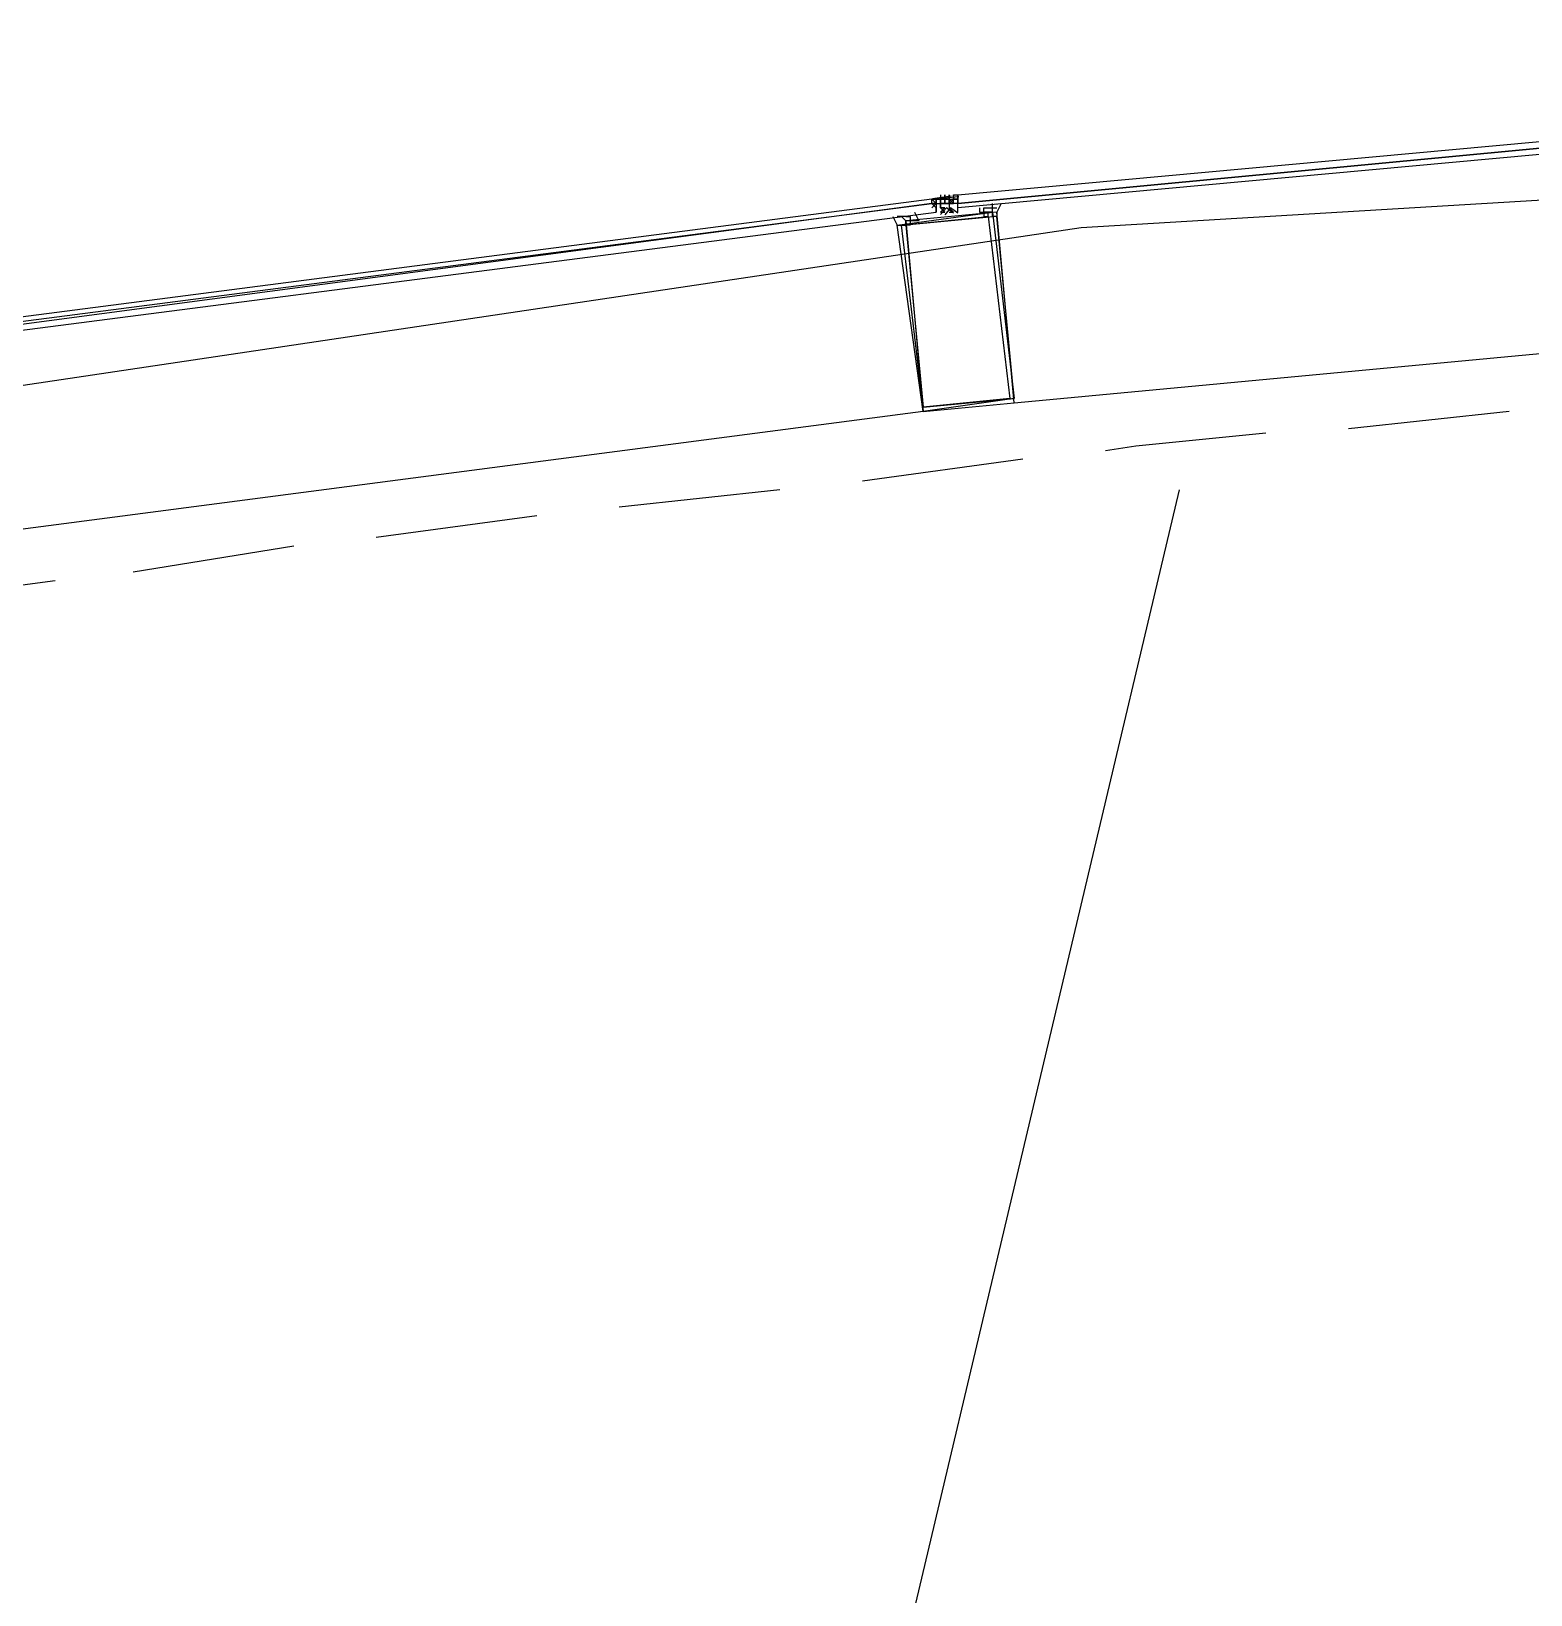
# Model space of a CAD drawing. Header units: feet. Extents: x -84 to 198, y -22 to 181.
# Drawn here: x 72.807 to 77.413, y 149.168 to 153.973 of the extents above; entities that cross this region are included whole.
import ezdxf

# ---------------------------------------------------------------- set-up
doc = ezdxf.new("R2010")
doc.units = ezdxf.units.FT
doc.layers.add('A-AREA-UNIDAD', color=30, linetype='CONTINUOUS')
doc.layers.add('A-LINEA', color=7, linetype='CONTINUOUS')

msp = doc.modelspace()

# ---------------------------------------------------------------- linework, layer by layer
at = {"layer": 'A-AREA-UNIDAD'}
msp.add_lwpolyline([(86.112, 153.9733), (76.032, 153.3689), (67.2, 152.0533), (60.16, 150.4533), (60.08, 150.2578), (59.44, 150.2578), (56.48, 149.4222)], dxfattribs=at)
at = {"layer": 'A-LINEA'}
for p, q in [((75.5751, 153.4597), (75.6326, 153.4672)), ((75.6, 153.4711), (75.6, 153.4578)), ((75.6133, 153.4578), (75.6133, 153.4711)), ((75.6133, 153.4711), (75.6133, 153.4578)), ((75.6267, 153.4578), (75.6267, 153.4711)), ((75.6267, 153.4578), (75.6267, 153.4711)), ((75.6267, 153.4711), (75.6267, 153.4711)), ((75.6267, 153.4711), (75.6267, 153.4711)), ((75.6267, 153.4711), (75.6267, 153.4711)), ((75.6267, 153.4711), (75.6267, 153.4711)), ((75.6267, 153.4711), (75.6267, 153.4578)), ((75.64, 153.4711), (75.64, 153.4711)), ((75.64, 153.4711), (75.64, 153.4711)), ((75.64, 153.4711), (75.64, 153.4711)), ((75.64, 153.4711), (75.6533, 153.4711)), ((75.64, 153.4711), (75.6533, 153.4711)), ((75.64, 153.4711), (75.64, 153.4578)), ((75.64, 153.4711), (75.64, 153.4711)), ((75.64, 153.4711), (75.64, 153.4578)), ((75.64, 153.4711), (75.64, 153.4711)), ((75.64, 153.4711), (75.64, 153.4711)), ((75.64, 153.4578), (75.64, 153.4711)), ((75.6533, 153.4711), (75.6533, 153.4711)), ((75.6533, 153.4711), (75.6533, 153.4578)), ((75.6533, 153.4711), (75.6533, 153.4711)), ((75.6533, 153.4711), (75.6533, 153.4711)), ((75.5733, 153.4578), (75.5867, 153.4578)), ((75.5733, 153.4578), (75.5733, 153.4578)), ((75.5733, 153.4444), (75.5733, 153.4444)), ((75.5733, 153.4311), (75.5867, 153.4444)), ((75.5867, 153.4444), (75.5733, 153.4444)), ((75.5867, 153.4444), (75.5733, 153.4444)), ((75.5867, 153.4444), (75.5733, 153.4444)), ((75.5867, 153.4578), (75.5867, 153.4578)), ((75.5867, 153.4578), (75.5867, 153.4578)), ((75.5867, 153.4578), (75.5867, 153.4578)), ((75.5867, 153.4578), (75.5867, 153.4578)), ((75.5867, 153.4578), (75.5867, 153.4578)), ((75.5867, 153.4578), (75.5867, 153.4578)), ((75.5867, 153.4578), (75.5867, 153.4578)), ((75.5867, 153.4578), (75.5867, 153.4578)), ((75.5867, 153.4578), (75.5867, 153.4578)), ((75.5867, 153.4578), (75.5867, 153.4444)), ((75.5867, 153.4578), (75.5867, 153.4578)), ((75.5867, 153.4578), (75.5867, 153.4578)), ((75.5867, 153.4578), (75.6, 153.4578)), ((75.5867, 153.4578), (75.5867, 153.4444)), ((75.5867, 153.4578), (75.5867, 153.4578)), ((75.5867, 153.4578), (75.5867, 153.4578)), ((75.5867, 153.4578), (75.5867, 153.4578)), ((75.5867, 153.4578), (75.5867, 153.4578)), ((75.5867, 153.4578), (75.5867, 153.4578)), ((75.5867, 153.4578), (75.5867, 153.4578)), ((75.5867, 153.4578), (75.5867, 153.4578)), ((75.6, 153.4578), (75.5867, 153.4578)), ((75.5867, 153.4578), (75.5867, 153.4578)), ((75.5867, 153.4578), (75.5867, 153.4578)), ((75.5867, 153.4578), (75.5867, 153.4578)), ((75.5867, 153.4578), (75.5867, 153.4578)), ((75.5867, 153.4578), (75.5867, 153.4578)), ((75.5867, 153.4578), (75.5867, 153.4578)), ((75.5867, 153.4444), (75.5867, 153.4578)), ((75.5867, 153.4444), (75.5867, 153.4444)), ((75.5867, 153.4444), (75.5867, 153.4444)), ((75.5867, 153.4444), (75.5867, 153.4444)), ((75.5867, 153.4444), (75.5867, 153.4444)), ((75.5867, 153.4444), (75.5867, 153.4444)), ((75.5867, 153.4444), (75.5867, 153.4444)), ((75.5867, 153.4444), (75.5867, 153.4444)), ((75.5867, 153.4444), (75.5867, 153.4444)), ((75.5867, 153.4444), (75.5867, 153.4444)), ((75.5867, 153.4444), (75.6, 153.4444)), ((75.5867, 153.4444), (75.5867, 153.4444)), ((75.5867, 153.4444), (75.5867, 153.4444)), ((75.5867, 153.4444), (75.6, 153.4444)), ((75.5867, 153.4444), (75.5867, 153.4444)), ((75.5867, 153.4444), (75.5867, 153.4444)), ((75.5867, 153.4444), (75.6, 153.4444)), ((75.5867, 153.4444), (75.5867, 153.4444)), ((75.5867, 153.4444), (75.5867, 153.4444)), ((75.5867, 153.4444), (75.5867, 153.4444)), ((75.5867, 153.4444), (75.5867, 153.4444)), ((75.5867, 153.4444), (75.5867, 153.4444)), ((75.5867, 153.4444), (75.5867, 153.4311)), ((75.5867, 153.4444), (75.5867, 153.4311)), ((75.5867, 153.4444), (75.5867, 153.4444)), ((75.5867, 153.4444), (75.5867, 153.4444)), ((75.5867, 153.4444), (75.5867, 153.4444)), ((75.5867, 153.4444), (75.5867, 153.4444)), ((75.5867, 153.4444), (75.5867, 153.4444)), ((75.5867, 153.4444), (75.5867, 153.4444)), ((75.5867, 153.4311), (75.5867, 153.4311)), ((75.5867, 153.4311), (75.5867, 153.4311)), ((75.5867, 153.4311), (75.5867, 153.4311)), ((75.5867, 153.4311), (75.5867, 153.4311)), ((75.5867, 153.4311), (75.5867, 153.4311)), ((75.5867, 153.4311), (75.5867, 153.4311)), ((75.5867, 153.4311), (75.5867, 153.4311)), ((75.5867, 153.4178), (75.5867, 153.4311)), ((75.5867, 153.4311), (75.5867, 153.4311)), ((75.5867, 153.4311), (75.5867, 153.4311)), ((75.5867, 153.4311), (75.5867, 153.4311)), ((75.5867, 153.4311), (75.5867, 153.4311)), ((75.5867, 153.4311), (75.5867, 153.4311)), ((75.5867, 153.4311), (75.5867, 153.4311)), ((75.5867, 153.4311), (75.5867, 153.4311)), ((75.5867, 153.4311), (75.5867, 153.4178)), ((75.5987, 153.4604), (75.6564, 153.4658)), ((75.6, 153.4578), (75.6, 153.4578)), ((75.6, 153.4578), (75.6, 153.4578)), ((75.6, 153.4578), (75.6, 153.4578)), ((75.6, 153.4578), (75.6, 153.4578)), ((75.6, 153.4578), (75.6, 153.4578)), ((75.6, 153.4578), (75.6, 153.4578)), ((75.6, 153.4578), (75.6, 153.4578)), ((75.6, 153.4578), (75.6, 153.4578)), ((75.6, 153.4578), (75.6, 153.4578)), ((75.6, 153.4578), (75.6, 153.4578)), ((75.6, 153.4578), (75.6133, 153.4578)), ((75.6, 153.4578), (75.6, 153.4578)), ((75.6, 153.4578), (75.6133, 153.4578)), ((75.6, 153.4578), (75.6, 153.4578)), ((75.6, 153.4578), (75.6, 153.4578)), ((75.6, 153.4578), (75.6, 153.4578)), ((75.6, 153.4578), (75.6, 153.4578)), ((75.6, 153.4578), (75.6, 153.4578)), ((75.6, 153.4578), (75.6, 153.4578)), ((75.6, 153.4578), (75.6, 153.4578)), ((75.6, 153.4578), (75.6, 153.4578)), ((75.6, 153.4578), (75.6, 153.4578)), ((75.6, 153.4578), (75.6, 153.4578)), ((75.6, 153.4578), (75.6, 153.4578)), ((75.6133, 153.4578), (75.6, 153.4578)), ((75.6, 153.4578), (75.6, 153.4578)), ((75.6, 153.4578), (75.6, 153.4578)), ((75.6, 153.4444), (75.6, 153.4578)), ((75.6, 153.4578), (75.6, 153.4578)), ((75.6, 153.4578), (75.6, 153.4578)), ((75.6, 153.4578), (75.6, 153.4578)), ((75.6, 153.4578), (75.6, 153.4578)), ((75.6, 153.4578), (75.6, 153.4578)), ((75.6, 153.4578), (75.6, 153.4578)), ((75.6, 153.4578), (75.6, 153.4578)), ((75.6, 153.4578), (75.6, 153.4578)), ((75.6133, 153.4578), (75.6, 153.4578)), ((75.6, 153.4578), (75.6, 153.4578)), ((75.6133, 153.4578), (75.6, 153.4578)), ((75.6, 153.4578), (75.6, 153.4578)), ((75.6, 153.4578), (75.6, 153.4578)), ((75.6133, 153.4578), (75.6, 153.4578)), ((75.6, 153.4578), (75.6, 153.4578)), ((75.6, 153.4578), (75.6, 153.4578)), ((75.6133, 153.4578), (75.6, 153.4578)), ((75.6, 153.4578), (75.6, 153.4578)), ((75.6, 153.4578), (75.6, 153.4578)), ((75.6, 153.4578), (75.6, 153.4578)), ((75.6, 153.4578), (75.6, 153.4578)), ((75.6, 153.4578), (75.6, 153.4578)), ((75.6, 153.4578), (75.6133, 153.4578)), ((75.6, 153.4578), (75.6133, 153.4578)), ((75.6, 153.4444), (75.6, 153.4444)), ((75.6, 153.4311), (75.6, 153.4444)), ((75.6, 153.4444), (75.6, 153.4444)), ((75.6, 153.4444), (75.6, 153.4444)), ((75.6, 153.4444), (75.6, 153.4444)), ((75.6, 153.4444), (75.6, 153.4444)), ((75.6, 153.4444), (75.6133, 153.4444)), ((75.6, 153.4444), (75.6, 153.4444)), ((75.6, 153.4444), (75.6, 153.4444)), ((75.6, 153.4444), (75.6, 153.4444)), ((75.6, 153.4444), (75.6, 153.4444)), ((75.6, 153.4444), (75.6, 153.4444)), ((75.6, 153.4444), (75.6133, 153.4444)), ((75.6, 153.4444), (75.6, 153.4444)), ((75.6, 153.4444), (75.6, 153.4444)), ((75.6, 153.4444), (75.6, 153.4444)), ((75.6, 153.4444), (75.6, 153.4444)), ((75.6, 153.4444), (75.6, 153.4444)), ((75.6, 153.4444), (75.6, 153.4444)), ((75.6, 153.4444), (75.6, 153.4444)), ((75.6, 153.4444), (75.6, 153.4444)), ((75.6, 153.4444), (75.6, 153.4444)), ((75.6, 153.4444), (75.6133, 153.4444)), ((75.6, 153.4444), (75.6, 153.4444)), ((75.6, 153.4444), (75.6, 153.4444)), ((75.6, 153.4444), (75.6, 153.4444)), ((75.6, 153.4444), (75.6, 153.4444)), ((75.6, 153.4444), (75.6, 153.4444)), ((75.6, 153.4444), (75.6, 153.4444)), ((75.6, 153.4444), (75.6, 153.4444)), ((75.6, 153.4444), (75.6, 153.4444)), ((75.6, 153.4444), (75.6, 153.4444)), ((75.6, 153.4444), (75.6, 153.4444)), ((75.6133, 153.4444), (75.6, 153.4444)), ((75.6, 153.4444), (75.6, 153.4444)), ((75.6, 153.4444), (75.6, 153.4444)), ((75.6, 153.4444), (75.6, 153.4444)), ((75.6, 153.4444), (75.6, 153.4444)), ((75.6, 153.4444), (75.6, 153.4444)), ((75.6, 153.4444), (75.6, 153.4444)), ((75.6, 153.4444), (75.6, 153.4444)), ((75.6, 153.4444), (75.6, 153.4444)), ((75.6, 153.4444), (75.6, 153.4444)), ((75.6133, 153.4444), (75.6, 153.4444)), ((75.6, 153.4444), (75.6, 153.4444)), ((75.6, 153.4311), (75.6, 153.4311)), ((75.6, 153.4311), (75.6, 153.4311)), ((75.6, 153.4311), (75.6, 153.4311)), ((75.6133, 153.4311), (75.6, 153.4311)), ((75.6, 153.4311), (75.6, 153.4311)), ((75.6133, 153.4311), (75.6, 153.4178)), ((75.6, 153.4311), (75.6, 153.4311)), ((75.6, 153.4311), (75.6, 153.4311)), ((75.6, 153.4311), (75.6, 153.4311)), ((75.6, 153.4311), (75.6133, 153.4311)), ((75.6, 153.4311), (75.6133, 153.4311)), ((75.6133, 153.4578), (75.6133, 153.4578)), ((75.6133, 153.4578), (75.6133, 153.4578)), ((75.6133, 153.4578), (75.6267, 153.4578)), ((75.6133, 153.4578), (75.6133, 153.4578)), ((75.6133, 153.4578), (75.6133, 153.4578)), ((75.6133, 153.4578), (75.6133, 153.4578)), ((75.6133, 153.4578), (75.6133, 153.4578)), ((75.6133, 153.4578), (75.6133, 153.4578)), ((75.6133, 153.4578), (75.6133, 153.4578)), ((75.6133, 153.4578), (75.6133, 153.4578)), ((75.6133, 153.4578), (75.6133, 153.4578)), ((75.6133, 153.4578), (75.6133, 153.4578)), ((75.6133, 153.4578), (75.6133, 153.4578)), ((75.6133, 153.4578), (75.6133, 153.4578)), ((75.6133, 153.4578), (75.6133, 153.4578)), ((75.6133, 153.4444), (75.6133, 153.4578)), ((75.6133, 153.4578), (75.6133, 153.4578)), ((75.6133, 153.4578), (75.6133, 153.4578)), ((75.6133, 153.4578), (75.6133, 153.4578)), ((75.6133, 153.4578), (75.6133, 153.4578)), ((75.6133, 153.4578), (75.6133, 153.4578)), ((75.6133, 153.4578), (75.6133, 153.4578)), ((75.6267, 153.4578), (75.6133, 153.4578)), ((75.6133, 153.4578), (75.6133, 153.4578)), ((75.6267, 153.4578), (75.6133, 153.4578)), ((75.6133, 153.4578), (75.6133, 153.4578)), ((75.6267, 153.4578), (75.6133, 153.4578)), ((75.6133, 153.4578), (75.6133, 153.4578)), ((75.6133, 153.4578), (75.6133, 153.4578)), ((75.6133, 153.4578), (75.6133, 153.4578)), ((75.6133, 153.4578), (75.6133, 153.4578)), ((75.6133, 153.4578), (75.6133, 153.4578)), ((75.6133, 153.4578), (75.6133, 153.4578)), ((75.6133, 153.4578), (75.6133, 153.4578)), ((75.6133, 153.4578), (75.6133, 153.4578)), ((75.6133, 153.4578), (75.6133, 153.4578)), ((75.6133, 153.4578), (75.6133, 153.4578)), ((75.6267, 153.4578), (75.6133, 153.4578)), ((75.6133, 153.4444), (75.6133, 153.4578)), ((75.6133, 153.4578), (75.6133, 153.4578)), ((75.6133, 153.4444), (75.6133, 153.4444)), ((75.6133, 153.4444), (75.6133, 153.4444)), ((75.6133, 153.4444), (75.6267, 153.4444)), ((75.6133, 153.4444), (75.6133, 153.4444)), ((75.6133, 153.4444), (75.6133, 153.4444)), ((75.6133, 153.4444), (75.6133, 153.4444)), ((75.6133, 153.4444), (75.6133, 153.4444)), ((75.6133, 153.4444), (75.6133, 153.4444)), ((75.6133, 153.4444), (75.6133, 153.4444)), ((75.6133, 153.4444), (75.6133, 153.4444)), ((75.6133, 153.4444), (75.6133, 153.4444)), ((75.6133, 153.4444), (75.6133, 153.4444)), ((75.6133, 153.4444), (75.6133, 153.4444)), ((75.6133, 153.4444), (75.6133, 153.4444)), ((75.6133, 153.4444), (75.6133, 153.4444)), ((75.6133, 153.4444), (75.6133, 153.4444)), ((75.6133, 153.4444), (75.6133, 153.4444)), ((75.6133, 153.4444), (75.6133, 153.4444)), ((75.6133, 153.4444), (75.6133, 153.4444)), ((75.6133, 153.4444), (75.6133, 153.4444)), ((75.6133, 153.4444), (75.6133, 153.4444)), ((75.6133, 153.4444), (75.6133, 153.4444)), ((75.6133, 153.4444), (75.6267, 153.4444)), ((75.6267, 153.4444), (75.6133, 153.4444)), ((75.6133, 153.4444), (75.6133, 153.4444)), ((75.6133, 153.4444), (75.6133, 153.4444)), ((75.6267, 153.4444), (75.6133, 153.4444)), ((75.6133, 153.4444), (75.6133, 153.4444)), ((75.6133, 153.4444), (75.6133, 153.4444)), ((75.6133, 153.4444), (75.6133, 153.4444)), ((75.6133, 153.4444), (75.6133, 153.4444)), ((75.6133, 153.4444), (75.6133, 153.4444)), ((75.6133, 153.4444), (75.6133, 153.4444)), ((75.6133, 153.4444), (75.6133, 153.4444)), ((75.6133, 153.4444), (75.6133, 153.4444)), ((75.6133, 153.4444), (75.6133, 153.4444)), ((75.6133, 153.4444), (75.6133, 153.4444)), ((75.6133, 153.4444), (75.6133, 153.4444)), ((75.6133, 153.4444), (75.6133, 153.4444)), ((75.6133, 153.4444), (75.6133, 153.4444)), ((75.6267, 153.4444), (75.6133, 153.4444)), ((75.6133, 153.4444), (75.6133, 153.4444)), ((75.6133, 153.4444), (75.6133, 153.4444)), ((75.6267, 153.4444), (75.6133, 153.4444)), ((75.6133, 153.4444), (75.6133, 153.4444)), ((75.6133, 153.4444), (75.6133, 153.4444)), ((75.6133, 153.4444), (75.6133, 153.4444)), ((75.6133, 153.4444), (75.6133, 153.4444)), ((75.6133, 153.4444), (75.6133, 153.4444)), ((75.6133, 153.4444), (75.6133, 153.4444)), ((75.6133, 153.4444), (75.6133, 153.4444)), ((75.6133, 153.4444), (75.6133, 153.4444)), ((75.6133, 153.4444), (75.6133, 153.4444)), ((75.6133, 153.4444), (75.6133, 153.4444)), ((75.6133, 153.4311), (75.6133, 153.4311)), ((75.6133, 153.4311), (75.6133, 153.4311)), ((75.6133, 153.4311), (75.6133, 153.4311)), ((75.6133, 153.4311), (75.6133, 153.4311)), ((75.6267, 153.4578), (75.6267, 153.4578)), ((75.6267, 153.4578), (75.6267, 153.4578)), ((75.6267, 153.4578), (75.6267, 153.4578)), ((75.6267, 153.4578), (75.6267, 153.4578)), ((75.6267, 153.4578), (75.6267, 153.4578)), ((75.6267, 153.4578), (75.6267, 153.4578)), ((75.6267, 153.4578), (75.6267, 153.4578)), ((75.6267, 153.4578), (75.6267, 153.4578)), ((75.6267, 153.4578), (75.6267, 153.4578)), ((75.6267, 153.4578), (75.6267, 153.4578)), ((75.6267, 153.4444), (75.6267, 153.4578)), ((75.6267, 153.4578), (75.6267, 153.4578)), ((75.6267, 153.4578), (75.6267, 153.4578)), ((75.6267, 153.4578), (75.6267, 153.4578)), ((75.6267, 153.4578), (75.6267, 153.4578)), ((75.6267, 153.4578), (75.6267, 153.4578)), ((75.6267, 153.4578), (75.6267, 153.4578)), ((75.6267, 153.4578), (75.6267, 153.4578)), ((75.6267, 153.4578), (75.6267, 153.4578)), ((75.6267, 153.4578), (75.6267, 153.4578)), ((75.6267, 153.4578), (75.6267, 153.4578)), ((75.6267, 153.4578), (75.6267, 153.4578)), ((75.6267, 153.4578), (75.6267, 153.4578)), ((75.6267, 153.4578), (75.6267, 153.4578)), ((75.6267, 153.4578), (75.6267, 153.4578)), ((75.6267, 153.4578), (75.6267, 153.4578)), ((75.6267, 153.4578), (75.6267, 153.4578)), ((75.6267, 153.4578), (75.6267, 153.4578)), ((75.6267, 153.4578), (75.6267, 153.4578)), ((75.6267, 153.4578), (75.6267, 153.4578)), ((75.6267, 153.4578), (75.6267, 153.4578)), ((75.6267, 153.4578), (75.6267, 153.4578)), ((75.6267, 153.4578), (75.6267, 153.4578)), ((75.6267, 153.4578), (75.6267, 153.4578)), ((75.6267, 153.4578), (75.6267, 153.4578)), ((75.6267, 153.4578), (75.6267, 153.4578)), ((75.6267, 153.4578), (75.6267, 153.4578)), ((75.6267, 153.4578), (75.6267, 153.4578)), ((75.6267, 153.4578), (75.6267, 153.4578)), ((75.6267, 153.4578), (75.6267, 153.4578)), ((75.6267, 153.4578), (75.6267, 153.4578)), ((75.6267, 153.4578), (75.6267, 153.4578)), ((75.6267, 153.4578), (75.6267, 153.4578)), ((75.6267, 153.4578), (75.6267, 153.4578)), ((75.6267, 153.4578), (75.6267, 153.4578)), ((75.6267, 153.4578), (75.6267, 153.4578)), ((75.6267, 153.4578), (75.6267, 153.4578)), ((75.6267, 153.4578), (75.6267, 153.4578)), ((75.6267, 153.4578), (75.64, 153.4578)), ((75.6267, 153.4578), (75.6267, 153.4444)), ((75.6267, 153.4578), (75.6267, 153.4578)), ((75.6267, 153.4578), (75.6267, 153.4578)), ((75.6267, 153.4578), (75.6267, 153.4578)), ((75.6267, 153.4578), (75.6267, 153.4578)), ((75.6267, 153.4578), (75.6267, 153.4578)), ((75.6267, 153.4578), (75.6267, 153.4578)), ((75.6267, 153.4444), (75.64, 153.4578)), ((75.6267, 153.4578), (75.6267, 153.4578)), ((75.6267, 153.4578), (75.6267, 153.4578)), ((75.6267, 153.4578), (75.6267, 153.4578)), ((75.6267, 153.4578), (75.6267, 153.4578)), ((75.6267, 153.4578), (75.6267, 153.4578)), ((75.6267, 153.4444), (75.6267, 153.4444)), ((75.6267, 153.4444), (75.6267, 153.4444)), ((75.6267, 153.4444), (75.6267, 153.4444)), ((75.6267, 153.4444), (75.6267, 153.4444)), ((75.6267, 153.4444), (75.6267, 153.4444)), ((75.6267, 153.4444), (75.6267, 153.4444)), ((75.6267, 153.4444), (75.64, 153.4444)), ((75.6267, 153.4444), (75.6267, 153.4444)), ((75.6267, 153.4444), (75.6267, 153.4444)), ((75.6267, 153.4444), (75.64, 153.4444)), ((75.6267, 153.4444), (75.6267, 153.4444)), ((75.6267, 153.4444), (75.6267, 153.4311)), ((75.6267, 153.4444), (75.6267, 153.4444)), ((75.6267, 153.4444), (75.6267, 153.4311)), ((75.6267, 153.4444), (75.6267, 153.4444)), ((75.6267, 153.4444), (75.6267, 153.4444)), ((75.6267, 153.4444), (75.6267, 153.4444)), ((75.6267, 153.4444), (75.6267, 153.4444)), ((75.6267, 153.4444), (75.6267, 153.4444)), ((75.6267, 153.4444), (75.6267, 153.4444)), ((75.6267, 153.4444), (75.6267, 153.4444)), ((75.6267, 153.4444), (75.6267, 153.4444)), ((75.6267, 153.4444), (75.6267, 153.4444)), ((75.6267, 153.4444), (75.6267, 153.4444)), ((75.6267, 153.4444), (75.6267, 153.4444)), ((75.6267, 153.4444), (75.6267, 153.4444)), ((75.6267, 153.4444), (75.6267, 153.4444)), ((75.6267, 153.4444), (75.6267, 153.4444)), ((75.6267, 153.4444), (75.6267, 153.4444)), ((75.6267, 153.4444), (75.6267, 153.4444)), ((75.6267, 153.4444), (75.6267, 153.4444)), ((75.6267, 153.4444), (75.6267, 153.4444)), ((75.6267, 153.4444), (75.6267, 153.4444)), ((75.6267, 153.4444), (75.6267, 153.4444)), ((75.6267, 153.4311), (75.6267, 153.4311)), ((75.6267, 153.4311), (75.6267, 153.4311)), ((75.6267, 153.4311), (75.6267, 153.4311)), ((75.6267, 153.4311), (75.6267, 153.4311)), ((75.6267, 153.4311), (75.6267, 153.4311)), ((75.64, 153.4444), (75.64, 153.4578)), ((75.64, 153.4578), (75.64, 153.4578)), ((75.64, 153.4578), (75.64, 153.4578)), ((75.64, 153.4578), (75.64, 153.4578)), ((75.64, 153.4578), (75.64, 153.4578)), ((75.64, 153.4578), (75.64, 153.4578)), ((75.64, 153.4578), (75.64, 153.4578)), ((75.64, 153.4578), (75.64, 153.4578)), ((75.64, 153.4578), (75.64, 153.4578)), ((75.64, 153.4578), (75.64, 153.4578)), ((75.64, 153.4578), (75.64, 153.4578)), ((75.64, 153.4578), (75.64, 153.4578)), ((75.64, 153.4578), (75.64, 153.4578)), ((75.64, 153.4578), (75.64, 153.4578)), ((75.64, 153.4578), (75.6533, 153.4578)), ((75.64, 153.4578), (75.64, 153.4578)), ((75.64, 153.4578), (75.64, 153.4578)), ((75.64, 153.4578), (75.6533, 153.4578)), ((75.64, 153.4578), (75.64, 153.4578)), ((75.64, 153.4578), (75.64, 153.4578)), ((75.64, 153.4578), (75.64, 153.4578)), ((75.64, 153.4578), (75.64, 153.4578)), ((75.64, 153.4578), (75.64, 153.4578)), ((75.64, 153.4578), (75.64, 153.4578)), ((75.64, 153.4578), (75.64, 153.4578)), ((75.64, 153.4578), (75.64, 153.4578)), ((75.64, 153.4578), (75.64, 153.4578)), ((75.64, 153.4578), (75.64, 153.4578)), ((75.64, 153.4578), (75.64, 153.4578)), ((75.64, 153.4578), (75.64, 153.4578)), ((75.64, 153.4578), (75.64, 153.4578)), ((75.64, 153.4578), (75.64, 153.4578)), ((75.64, 153.4444), (75.64, 153.4444)), ((75.64, 153.4444), (75.64, 153.4444)), ((75.64, 153.4444), (75.64, 153.4444)), ((75.6533, 153.4444), (75.64, 153.4444)), ((75.64, 153.4444), (75.64, 153.4444)), ((75.64, 153.4444), (75.64, 153.4444)), ((75.64, 153.4444), (75.64, 153.4444)), ((75.64, 153.4444), (75.64, 153.4444)), ((75.64, 153.4444), (75.64, 153.4444)), ((75.64, 153.4444), (75.64, 153.4444)), ((75.6533, 153.4444), (75.64, 153.4444)), ((75.64, 153.4444), (75.64, 153.4444)), ((75.64, 153.4444), (75.64, 153.4444)), ((75.64, 153.4444), (75.64, 153.4444)), ((75.64, 153.4444), (75.64, 153.4444)), ((75.64, 153.4444), (75.64, 153.4444)), ((75.64, 153.4444), (75.64, 153.4444)), ((75.64, 153.4444), (75.64, 153.4444)), ((75.64, 153.4444), (75.64, 153.4444)), ((75.64, 153.4444), (75.64, 153.4444)), ((75.64, 153.4444), (75.64, 153.4444)), ((75.64, 153.4444), (75.64, 153.4444)), ((75.64, 153.4444), (75.64, 153.4444)), ((75.64, 153.4444), (75.64, 153.4444)), ((75.64, 153.4444), (75.64, 153.4444)), ((75.64, 153.4444), (75.64, 153.4444)), ((75.64, 153.4444), (75.64, 153.4444)), ((75.64, 153.4444), (75.64, 153.4444)), ((75.64, 153.4444), (75.64, 153.4444)), ((75.64, 153.4444), (75.64, 153.4444)), ((75.64, 153.4444), (75.64, 153.4444)), ((75.64, 153.4444), (75.64, 153.4444)), ((75.64, 153.4444), (75.64, 153.4444)), ((75.64, 153.4444), (75.64, 153.4444)), ((75.6533, 153.4444), (75.6533, 153.4578)), ((75.6533, 153.4578), (75.6533, 153.4578)), ((75.6533, 153.4578), (75.6533, 153.4578)), ((75.6533, 153.4578), (75.6533, 153.4578)), ((75.6533, 153.4578), (75.6533, 153.4578)), ((75.6533, 153.4578), (75.6533, 153.4578)), ((75.6533, 153.4578), (75.6533, 153.4578)), ((75.6533, 153.4578), (75.6533, 153.4578)), ((75.6533, 153.4578), (75.6533, 153.4578)), ((75.6533, 153.4578), (75.6533, 153.4578)), ((75.6533, 153.4578), (75.6533, 153.4578)), ((75.6533, 153.4578), (75.6533, 153.4578)), ((75.6533, 153.4578), (75.6533, 153.4578)), ((75.6533, 153.4578), (75.6533, 153.4578)), ((75.6533, 153.4578), (75.6533, 153.4444)), ((75.6533, 153.4578), (75.6533, 153.4578)), ((75.6533, 153.4578), (75.6533, 153.4578)), ((75.6533, 153.4578), (75.6533, 153.4578)), ((75.6533, 153.4578), (75.6533, 153.4578)), ((75.6533, 153.4444), (75.6533, 153.4444)), ((75.6533, 153.4444), (75.6533, 153.4444)), ((75.6533, 153.4444), (75.6533, 153.4444)), ((75.6533, 153.4444), (75.6533, 153.4444)), ((75.6533, 153.4444), (75.6533, 153.4444)), ((75.6533, 153.4444), (75.6533, 153.4444)), ((75.6533, 153.4444), (75.6533, 153.4444)), ((75.6533, 153.4311), (75.6533, 153.4444)), ((75.6533, 153.4311), (75.6533, 153.4444)), ((75.6533, 153.4444), (75.6533, 153.4444)), ((75.6533, 153.4444), (75.6533, 153.4444)), ((75.6533, 153.4444), (75.6533, 153.4444)), ((75.6533, 153.4444), (75.6533, 153.4444)), ((75.6533, 153.4444), (75.6533, 153.4444)), ((75.6533, 153.4444), (75.6533, 153.4444)), ((75.6533, 153.4311), (75.6533, 153.4311)), ((75.6533, 153.4311), (75.6533, 153.4311)), ((75.6533, 153.4311), (75.6533, 153.4311)), ((75.6533, 153.4311), (75.6533, 153.4311)), ((75.6533, 153.4311), (75.6533, 153.4311)), ((75.6533, 153.4311), (75.6533, 153.4311)), ((75.6533, 153.4311), (75.6533, 153.4311)), ((75.6533, 153.4311), (75.6533, 153.4311)), ((75.6533, 153.4311), (75.6533, 153.4311)), ((75.6533, 153.4311), (75.6533, 153.4311)), ((75.6533, 153.4311), (75.6533, 153.4311)), ((75.6533, 153.4311), (75.6533, 153.4311)), ((75.72, 153.4444), (75.72, 153.4444)), ((75.7467, 153.4444), (75.7467, 153.4444)), ((75.7467, 153.4311), (75.76, 153.4311)), ((75.76, 153.4444), (75.76, 153.4444)), ((75.76, 153.4311), (75.7733, 153.4311)), ((75.5067, 153.4178), (75.5067, 153.4178)), ((75.5867, 153.4178), (75.5867, 153.4178)), ((75.5867, 153.4178), (75.5867, 153.4178)), ((75.5867, 153.4178), (75.5867, 153.4178)), ((75.5867, 153.4178), (75.5867, 153.4178)), ((75.5867, 153.4178), (75.5867, 153.4178)), ((75.6, 153.4178), (75.6, 153.4178)), ((75.6, 153.4178), (75.6133, 153.4178)), ((75.6267, 153.4178), (75.64, 153.4178)), ((75.64, 153.4178), (75.64, 153.4178)), ((75.6533, 153.4178), (75.6533, 153.4178)), ((75.7333, 153.4178), (75.7333, 153.4044)), ((75.7467, 153.4178), (75.7467, 153.4178)), ((75.8267, 152.8311), (79.52, 153.1778)), ((75.5467, 152.8044), (71.8667, 152.3244)), ((77.3467, 152.8044), (76.8533, 152.7511)), ((75.8533, 152.6578), (75.36, 152.5911)), ((76.3333, 152.5644), (74.56, 145.0711)), ((75.1067, 152.5644), (74.6133, 152.5111)), ((74.36, 152.4844), (73.8667, 152.4178)), ((73.6133, 152.3911), (73.12, 152.3111)), ((72.88, 152.2844), (72.3867, 152.2178))]:
    msp.add_line(p, q, dxfattribs=at)
for points in [[(75.6533, 153.4711), (79.5867, 153.8311), (79.5867, 153.8178), (75.6533, 153.4444), (75.6533, 153.4578), (75.6533, 153.4711)], [(75.6533, 153.4444), (79.5867, 153.8178), (79.5867, 153.8044), (79.5867, 153.7911), (75.6533, 153.4311), (75.6533, 153.4444)], [(75.6267, 153.4711), (75.6267, 153.4578), (75.64, 153.4444), (75.6267, 153.4444), (75.6267, 153.4311), (75.64, 153.4178)], [(75.6533, 153.4578), (75.6533, 153.4578), (75.64, 153.4578), (75.64, 153.4711)], [(75.6533, 153.4178), (75.6533, 153.4311), (75.6533, 153.4444), (75.6533, 153.4578), (75.6533, 153.4711)], [(75.5733, 153.4578), (71.6667, 152.9511), (71.6667, 152.9378), (75.5733, 153.4444), (75.5733, 153.4578)], [(75.5867, 153.4311), (75.5733, 153.4444), (71.6667, 152.9244), (71.6667, 152.9111), (75.5867, 153.4178), (75.5867, 153.4311)], [(75.5867, 153.4178), (75.5867, 153.4311), (75.5733, 153.4444), (75.5867, 153.4444), (75.5733, 153.4578)], [(75.5867, 153.4444), (75.5867, 153.4444), (75.5867, 153.4578), (75.5867, 153.4578)], [(75.6, 153.4578), (75.6, 153.4444), (75.6, 153.4578)], [(75.6, 153.4578), (75.6133, 153.4578), (75.6133, 153.4444)], [(75.6, 153.4578), (75.6, 153.4444), (75.6, 153.4311), (75.6133, 153.4178)], [(75.6398, 153.4138), (75.618, 153.431), (75.6, 153.4097)], [(75.6133, 153.4578), (75.6133, 153.4444), (75.6133, 153.4578)], [(75.6133, 153.4578), (75.6133, 153.4444), (75.6133, 153.4578)], [(75.6531, 153.4142), (75.6309, 153.431), (75.6134, 153.4093)], [(75.72, 153.4311), (75.72, 153.4311), (75.72, 153.4311), (75.72, 153.4178), (75.72, 153.4178), (75.7333, 153.4178), (75.7333, 153.4178), (75.7333, 153.4178), (75.7333, 153.4178), (75.7333, 153.4044), (75.7467, 153.4044), (75.7467, 153.4044), (75.7467, 153.4178), (75.7467, 153.4178), (75.7467, 153.4178), (75.7467, 153.4178), (75.7467, 153.4178), (75.76, 153.4178), (75.76, 153.4178), (75.76, 153.4444), (75.76, 153.4444)], [(75.7333, 153.4444), (75.7333, 153.4444), (75.7333, 153.4444)], [(75.7867, 153.4444), (75.7733, 153.4178), (75.7733, 153.4178), (75.7733, 153.4178), (75.7733, 153.4178), (75.7733, 153.4044), (75.7733, 153.4044), (75.7733, 153.4044), (75.76, 153.4044), (75.76, 153.4044), (75.76, 153.4044), (75.76, 153.4044), (75.76, 153.4044), (75.76, 153.4178), (75.76, 153.4178), (75.7333, 153.4178), (75.7333, 153.4178), (75.7333, 153.4311), (75.7333, 153.4311), (75.7467, 153.4311)], [(75.7467, 153.4444), (75.7467, 153.4444), (75.7467, 153.4444)], [(75.7733, 153.4444), (75.7733, 153.4444), (75.7733, 153.4444)], [(75.4533, 153.4044), (75.4667, 153.3778), (75.4667, 153.3778), (75.48, 153.3778), (75.48, 153.3778), (75.48, 153.3778), (75.48, 153.3778), (75.48, 153.3778), (75.48, 153.3778), (75.48, 153.3778), (75.4933, 153.3778), (75.4933, 153.3778), (75.4933, 153.3778), (75.4933, 153.3778)], [(75.8267, 152.8444), (75.5467, 152.8044), (75.4667, 153.3778), (75.76, 153.4178), (75.8267, 152.8444)], [(75.4933, 153.4044), (75.48, 153.4044), (75.48, 153.4044), (75.4667, 153.4044), (75.4667, 153.4044), (75.4667, 153.4044)], [(75.52, 153.4178), (75.52, 153.4178), (75.52, 153.4178), (75.5333, 153.3911), (75.5333, 153.3911), (75.5067, 153.3911), (75.5067, 153.3911), (75.5067, 153.3911), (75.5067, 153.3911), (75.5067, 153.3911), (75.5067, 153.3778), (75.5067, 153.3778), (75.4933, 153.3778), (75.4933, 153.3911), (75.4933, 153.3911), (75.4933, 153.3911), (75.4933, 153.3911), (75.4933, 153.3911), (75.4933, 153.3911), (75.48, 153.4044), (75.48, 153.4044)], [(75.8133, 152.8444), (75.5467, 152.8178), (75.48, 153.3778), (75.7467, 153.4044), (75.8133, 152.8444)], [(75.5467, 152.8044), (75.8267, 152.8311), (75.7733, 153.4178), (75.4933, 153.3911), (75.5467, 152.8044)], [(75.4933, 153.4178), (75.4933, 153.4178), (75.4933, 153.4178)], [(75.4933, 153.4044), (75.4933, 153.4044), (75.5067, 153.4044), (75.5067, 153.4044), (75.5067, 153.3911), (75.5067, 153.3911), (75.4933, 153.3911), (75.4933, 153.3911)], [(75.5467, 152.8178), (75.8267, 152.8444), (75.7733, 153.4044), (75.4933, 153.3778), (75.5467, 152.8178)], [(75.5067, 153.4178), (75.5067, 153.4178), (75.5067, 153.4178)], [(75.7467, 153.4178), (75.7467, 153.4178), (75.7467, 153.4178)], [(76.6, 152.7378), (76.2, 152.6978), (76.1067, 152.6844)]]:
    msp.add_lwpolyline(points, dxfattribs=at)
for points in [[(75.48, 153.3778), (75.48, 153.3778), (75.48, 153.3778), (75.48, 153.3778)], [(75.5067, 153.3911), (75.5067, 153.3911), (75.5067, 153.3911), (75.5067, 153.3911)], [(75.76, 153.4178), (75.76, 153.4178), (75.76, 153.4044), (75.76, 153.4044)]]:
    msp.add_lwpolyline(points, close=True, dxfattribs=at)

doc.saveas('drawing.dxf')
